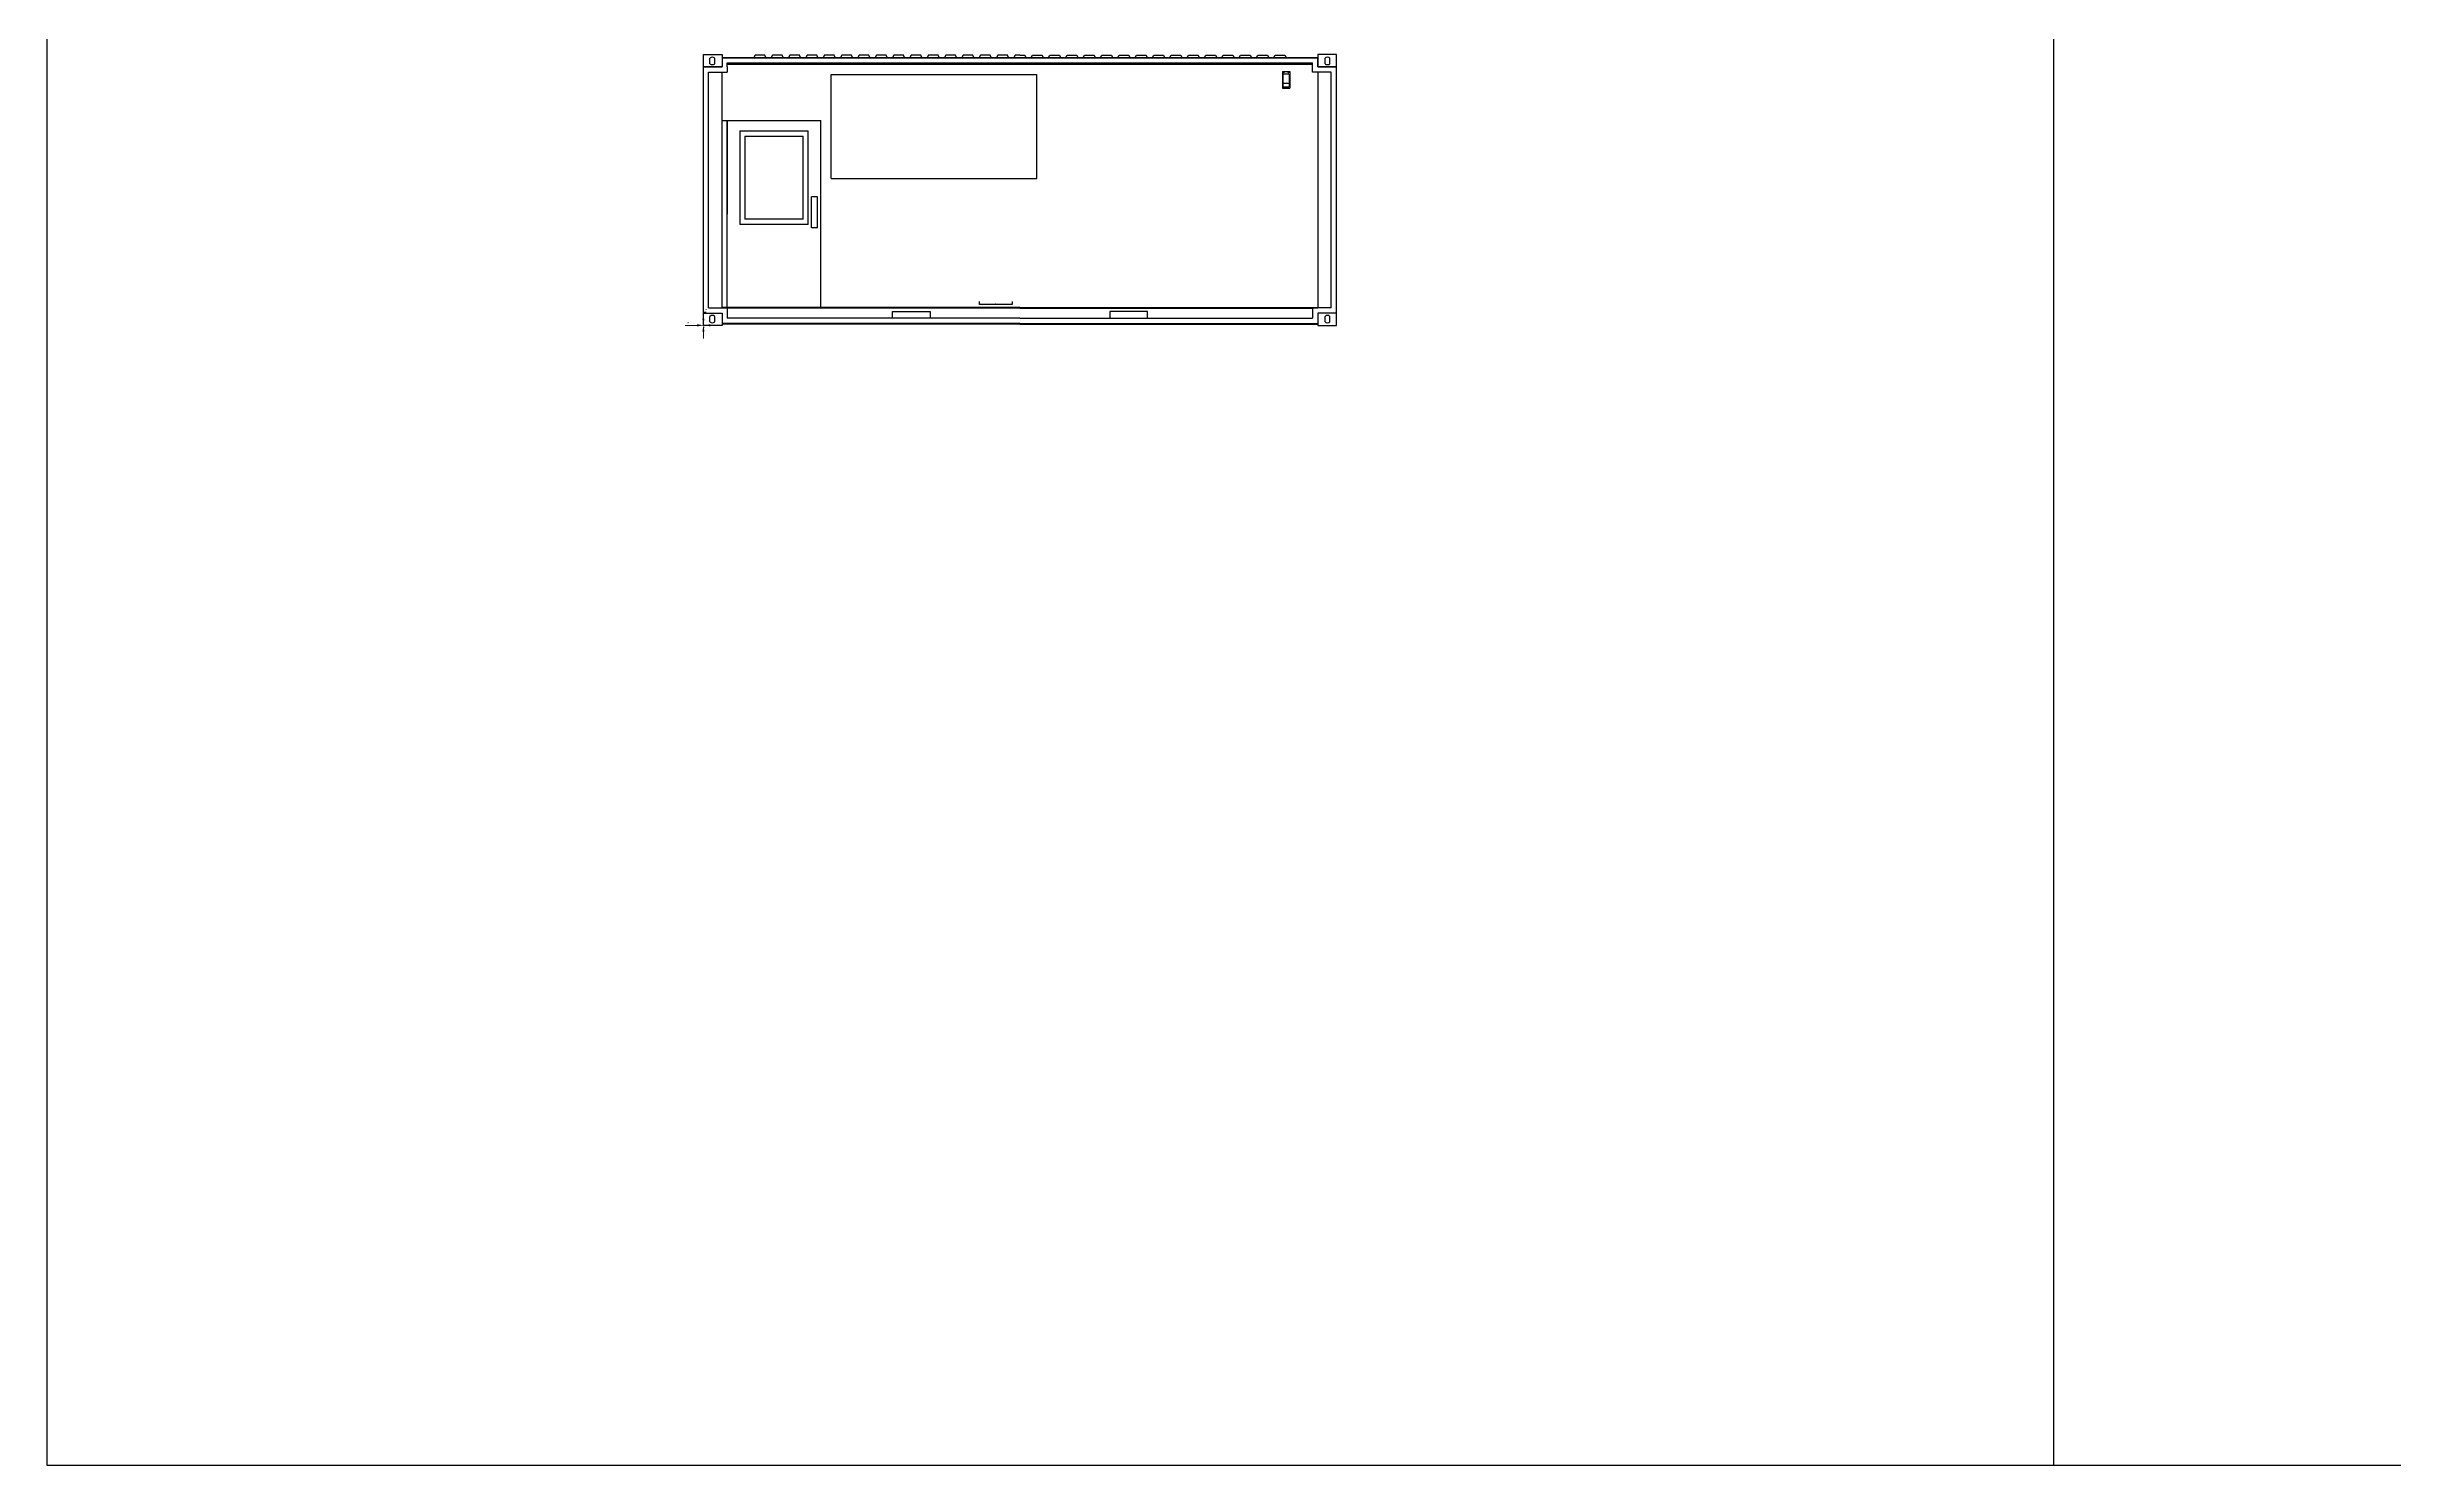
# Model space of a CAD drawing. Header units: millimetres. Extents: x -114891 to -23200, y -66971 to -39451.
# Drawn here: x -97970 to -75396, y -66971 to -53331 of the extents above; entities that cross this region are included whole.
import ezdxf

# ---------------------------------------------------------------- set-up
doc = ezdxf.new("R2010")
doc.units = ezdxf.units.MM
doc.header["$LTSCALE"] = 0.05
doc.header["$PDMODE"] = 3
doc.layers.add('Yellow', color=40, linetype='Continuous')
doc.styles.add('Dim', font='simplex.shx', dxfattribs={"height": 2.5})
doc.styles.get("Standard").update_dxf_attribs({"font": 'simplex8.shx'})
doc.dimstyles.new('ISO-25', dxfattribs={"dimtxt": 2.5, "dimasz": 2.5, "dimexe": 1.25, "dimexo": 0.625, "dimtad": 1, "dimtxsty": 'Standard', "dimcen": 2.5, "dimadec": 0, "dimazin": 0, "dimtfac": 1, "dimtmove": 0, "dimatfit": 3, "dimfxl": 1, "dimarcsym": 0})
doc.dimstyles.new('M1-50', dxfattribs={"dimscale": 25, "dimtxt": 2.5, "dimasz": 2.5, "dimexe": 1, "dimexo": 1, "dimgap": 1, "dimtad": 1, "dimtoh": 1, "dimdec": 0, "dimzin": 0, "dimdsep": 46, "dimtxsty": 'Dim', "dimcen": 1, "dimclrd": 256, "dimclre": 256, "dimazin": 3, "dimtfac": 1, "dimtdec": 0, "dimtmove": 0, "dimatfit": 1, "dimfxl": 1, "dimfrac": 1, "dimtzin": 3, "dimlwd": 18, "dimlwe": 18, "dimarcsym": 0})

# ---------------------------------------------------------------- blocks, each defined once
blk = doc.blocks.new('*D19')
at = {"linetype": 'Continuous', "lineweight": 18, "transparency": 16777216}
for p, q in [((-91654, -55944), (-91654, -55881)), ((-91654, -55881), (-91627, -55881)), ((-91654, -56009), (-91654, -56006)), ((-91654, -56071), (-91654, -56134)), ((-91610, -56006), (-91629, -56006)), ((-91611, -56009), (-91629, -56009))]:
    blk.add_line(p, q, dxfattribs=at)
at = {"linetype": 'Continuous', "transparency": 16777216}
for points in [[(-91664, -55944), (-91643, -55944), (-91654, -56006)], [(-91664, -56071), (-91643, -56071), (-91654, -56009)]]:
    blk.add_solid(points, dxfattribs=at)
at = {"layer": 'DEFPOINTS', "color": 0, "linetype": 'Continuous', "transparency": 16777216}
for p in [(-91655, -56009), (-91654, -56006), (-91654, -56006)]:
    blk.add_point(p, dxfattribs=at)
at = {"color": 0, "linetype": 'Continuous', "lineweight": 0, "transparency": 16777216, "insert": (-91628, -55855), "char_height": 2.5, "attachment_point": 5, "style": 'Dim'}
blk.add_mtext('3', dxfattribs=at)
blk = doc.blocks.new('*D20')
at = {"linetype": 'Continuous', "lineweight": 18, "transparency": 16777216}
for p, q in [((-91714, -56009), (-91828, -56009)), ((-91649, -56009), (-91651, -56009)), ((-91651, -56022), (-91651, -56034)), ((-91649, -56022), (-91649, -56034)), ((-91587, -56009), (-91524, -56009))]:
    blk.add_line(p, q, dxfattribs=at)
at = {"linetype": 'Continuous', "transparency": 16777216}
for points in [[(-91714, -55998), (-91714, -56019), (-91651, -56009)], [(-91587, -55998), (-91587, -56019), (-91649, -56009)]]:
    blk.add_solid(points, dxfattribs=at)
at = {"layer": 'DEFPOINTS', "color": 0, "linetype": 'Continuous', "transparency": 16777216}
for p in [(-91651, -56009), (-91651, -56009), (-91649, -56009)]:
    blk.add_point(p, dxfattribs=at)
at = {"color": 0, "linetype": 'Continuous', "lineweight": 0, "transparency": 16777216, "insert": (-91802, -55983), "char_height": 2.5, "attachment_point": 5, "style": 'Dim'}
blk.add_mtext('2', dxfattribs=at)
blk = doc.blocks.new('*D21')
at = {"color": 0, "lineweight": -2, "transparency": 16777216}
for p, q in [((-88999, -55779), (-88999, -55807)), ((-88996, -55806), (-88685, -55806)), ((-88682, -55779), (-88682, -55807))]:
    blk.add_line(p, q, dxfattribs=at)
at = {"color": 0, "transparency": 16777216}
for points in [[(-88996, -55805), (-88996, -55806), (-88999, -55806)], [(-88685, -55805), (-88685, -55806), (-88682, -55806)]]:
    blk.add_solid(points, dxfattribs=at)
at = {"layer": 'DEFPOINTS', "color": 0, "transparency": 16777216}
for p in [(-88999, -55779), (-88682, -55779), (-88682, -55806)]:
    blk.add_point(p, dxfattribs=at)
at = {"color": 0, "transparency": 16777216, "insert": (-88841, -55804), "char_height": 2.5, "attachment_point": 5}
blk.add_mtext('316,4', dxfattribs=at)

msp = doc.modelspace()

# ---------------------------------------------------------------- linework, layer by layer
for p, q in [((-91591.407, -53491.848), (-91591.407, -53439.325)), ((-91544.314, -53491.848), (-91544.314, -53439.325)), ((-85742.262, -53435.218), (-91474.369, -53435.218)), ((-91474.369, -53435.218), (-85742.262, -53435.218)), ((-91424.369, -53485.218), (-85792.262, -53485.218)), ((-91424.369, -53522.677), (-91424.369, -53485.218)), ((-85792.262, -53495.534), (-91424.369, -53495.534)), ((-91424.369, -53495.534), (-85792.262, -53495.534)), ((-85792.262, -53572.677), (-85792.262, -53485.218)), ((-85742.262, -53522.677), (-85742.262, -53435.218)), ((-85672.317, -53491.848), (-85672.317, -53439.325)), ((-85625.225, -53491.848), (-85625.225, -53439.325)), ((-91653.309, -56008.735), (-91653.309, -53504.582)), ((-91653.309, -53522.677), (-91474.369, -53522.677)), ((-91603.309, -55840.112), (-91603.309, -53572.677)), ((-91603.309, -53572.677), (-91474.369, -53572.677)), ((-91474.369, -55840.112), (-91474.369, -53572.677)), ((-91474.369, -53572.677), (-91424.369, -53572.677)), ((-91424.369, -53522.677), (-91424.369, -53572.677)), ((-90424.369, -54595.534), (-90424.369, -53595.534)), ((-90424.369, -53595.534), (-88444.369, -53595.534)), ((-88444.369, -54595.534), (-88444.369, -53595.534)), ((-86081.042, -53567.914), (-86012.683, -53567.914)), ((-86081.042, -53567.914), (-86081.042, -53728.759)), ((-86074.839, -53679.776), (-86018.885, -53679.776)), ((-86012.683, -53567.914), (-86012.683, -53728.759)), ((-85613.322, -53572.677), (-85792.262, -53572.677)), ((-85563.322, -53522.677), (-85742.262, -53522.677)), ((-85742.262, -53572.677), (-85742.262, -55840.112)), ((-85613.322, -55840.112), (-85613.322, -53572.677)), ((-85563.322, -56008.735), (-85563.322, -53504.582)), ((-86081.042, -53728.759), (-86012.683, -53728.759)), ((-91474.369, -54038.34), (-90524.369, -54038.34)), ((-91424.369, -55838.34), (-91424.369, -54038.34)), ((-91424.369, -54038.34), (-91424.369, -54938.34)), ((-91304.369, -54138.34), (-90644.369, -54138.34)), ((-91304.369, -54138.34), (-91304.369, -55038.34)), ((-90644.369, -55038.34), (-90644.369, -54138.34)), ((-90524.369, -55838.34), (-90524.369, -54038.34)), ((-91254.369, -54188.34), (-90694.369, -54188.34)), ((-91254.369, -54188.34), (-91254.369, -54988.34)), ((-90694.369, -54988.34), (-90694.369, -54188.34)), ((-90424.369, -54595.534), (-88444.369, -54595.534)), ((-90554.369, -54771.54), (-90614.369, -54771.54)), ((-90614.369, -55071.54), (-90614.369, -54771.54)), ((-90554.369, -55071.54), (-90554.369, -54771.54)), ((-90644.369, -55038.34), (-91304.369, -55038.34)), ((-90694.369, -54988.34), (-91254.369, -54988.34)), ((-90554.369, -55071.54), (-90614.369, -55071.54)), ((-91591.407, -55974.679), (-91591.407, -55922.156)), ((-91544.314, -55974.679), (-91544.314, -55922.156)), ((-88608.316, -55838.34), (-91474.369, -55838.34)), ((-91474.369, -55840.112), (-91474.369, -55838.34)), ((-88608.316, -55844.371), (-91424.369, -55844.371)), ((-88608.316, -55941.142), (-91424.369, -55941.142)), ((-88608.316, -55838.34), (-85742.262, -55838.34)), ((-88608.316, -55844.371), (-85792.262, -55844.371)), ((-88608.316, -55941.142), (-85792.262, -55941.142)), ((-85792.262, -55840.112), (-85792.262, -55941.142)), ((-85792.262, -55840.112), (-85742.262, -55840.112)), ((-85742.262, -55788.34), (-85742.262, -55838.34)), ((-85742.262, -55840.112), (-85742.262, -55838.34)), ((-85613.322, -55840.112), (-85742.262, -55840.112)), ((-85563.322, -55890.112), (-85742.262, -55890.112)), ((-85742.262, -55890.112), (-85742.262, -55941.142)), ((-85672.317, -55974.679), (-85672.317, -55922.156)), ((-85625.225, -55974.679), (-85625.225, -55922.156)), ((-91424.369, -55991.142), (-91474.369, -55991.142)), ((-88608.316, -55997.174), (-91474.369, -55997.174)), ((-88608.316, -55991.142), (-91424.369, -55991.142)), ((-90530.178, -55991.142), (-90530.178, -55997.174)), ((-90130.178, -55991.142), (-90130.178, -55997.174)), ((-89506.242, -55991.142), (-89506.242, -55997.174)), ((-89206.242, -55991.142), (-89206.242, -55997.174)), ((-88756.242, -55991.142), (-88756.242, -55997.174)), ((-88608.316, -55991.142), (-85742.262, -55991.142)), ((-88608.316, -55997.174), (-85742.262, -55997.174)), ((-88456.242, -55991.142), (-88456.242, -55997.174)), ((-88006.242, -55991.142), (-88006.242, -55997.174)), ((-87706.242, -55991.142), (-87706.242, -55997.174))]:
    msp.add_line(p, q)
at = {"flags": 128}
for points in [[(-91474.369, -53522.677), (-91653.309, -53522.677), (-91653.309, -53404.054), (-91474.369, -53404.054)], [(-85742.262, -53522.677), (-85563.322, -53522.677), (-85563.322, -53404.054), (-85742.262, -53404.054)], [(-91474.369, -56008.735), (-91653.309, -56008.735), (-91653.309, -55890.112), (-91474.369, -55890.112)], [(-85742.262, -56008.735), (-85563.322, -56008.735), (-85563.322, -55890.112), (-85742.262, -55890.112)]]:
    msp.add_lwpolyline(points, close=True, dxfattribs=at)
for points in [[(-91027.007, -53435.218), (-91048.655, -53435.218, -0.279958999), (-91052.224, -53433.049), (-91063.544, -53411.248, 0.279958999), (-91067.113, -53409.08), (-91153.707, -53409.08, 0.279958999), (-91157.276, -53411.248), (-91168.596, -53433.049, -0.279958999), (-91172.164, -53435.218), (-91193.813, -53435.218)], [(-90860.2, -53435.218), (-90881.849, -53435.218, -0.279958999), (-90885.418, -53433.049), (-90896.738, -53411.248, 0.279958999), (-90900.306, -53409.08), (-90986.901, -53409.08, 0.279958999), (-90990.47, -53411.248), (-91001.789, -53433.049, -0.279958999), (-91005.358, -53435.218), (-91027.007, -53435.218)], [(-90693.394, -53435.218), (-90715.043, -53435.218, -0.279958999), (-90718.612, -53433.049), (-90729.931, -53411.248, 0.279958999), (-90733.5, -53409.08), (-90820.095, -53409.08, 0.279958999), (-90823.663, -53411.248), (-90834.983, -53433.049, -0.279958999), (-90838.552, -53435.218), (-90860.2, -53435.218)], [(-90526.588, -53435.218), (-90548.237, -53435.218, -0.279958999), (-90551.805, -53433.049), (-90563.125, -53411.248, 0.279958999), (-90566.694, -53409.08), (-90653.288, -53409.08, 0.279958999), (-90656.857, -53411.248), (-90668.177, -53433.049, -0.279958999), (-90671.746, -53435.218), (-90693.394, -53435.218)], [(-90359.782, -53435.218), (-90381.43, -53435.218, -0.279958999), (-90384.999, -53433.049), (-90396.319, -53411.248, 0.279958999), (-90399.888, -53409.08), (-90486.482, -53409.08, 0.279958999), (-90490.051, -53411.248), (-90501.371, -53433.049, -0.279958999), (-90504.939, -53435.218), (-90526.588, -53435.218)], [(-90192.975, -53435.218), (-90214.624, -53435.218, -0.279958999), (-90218.193, -53433.049), (-90229.513, -53411.248, 0.279958999), (-90233.081, -53409.08), (-90319.676, -53409.08, 0.279958999), (-90323.245, -53411.248), (-90334.564, -53433.049, -0.279958999), (-90338.133, -53435.218), (-90359.782, -53435.218)], [(-90026.169, -53435.218), (-90047.818, -53435.218, -0.279958999), (-90051.387, -53433.049), (-90062.706, -53411.248, 0.279958999), (-90066.275, -53409.08), (-90152.87, -53409.08, 0.279958999), (-90156.438, -53411.248), (-90167.758, -53433.049, -0.279958999), (-90171.327, -53435.218), (-90192.975, -53435.218)], [(-89859.363, -53435.218), (-89881.012, -53435.218, -0.279958999), (-89884.58, -53433.049), (-89895.9, -53411.248, 0.279958999), (-89899.469, -53409.08), (-89986.063, -53409.08, 0.279958999), (-89989.632, -53411.248), (-90000.952, -53433.049, -0.279958999), (-90004.521, -53435.218), (-90026.169, -53435.218)], [(-89692.557, -53435.218), (-89714.205, -53435.218, -0.279958999), (-89717.774, -53433.049), (-89729.094, -53411.248, 0.279958999), (-89732.662, -53409.08), (-89819.257, -53409.08, 0.279958999), (-89822.826, -53411.248), (-89834.146, -53433.049, -0.279958999), (-89837.714, -53435.218), (-89859.363, -53435.218)], [(-89525.75, -53435.218), (-89547.399, -53435.218, -0.279958999), (-89550.968, -53433.049), (-89562.287, -53411.248, 0.279958999), (-89565.856, -53409.08), (-89652.451, -53409.08, 0.279958999), (-89656.019, -53411.248), (-89667.339, -53433.049, -0.279958999), (-89670.908, -53435.218), (-89692.557, -53435.218)], [(-89358.944, -53435.218), (-89380.593, -53435.218, -0.279958999), (-89384.161, -53433.049), (-89395.481, -53411.248, 0.279958999), (-89399.05, -53409.08), (-89485.644, -53409.08, 0.279958999), (-89489.213, -53411.248), (-89500.533, -53433.049, -0.279958999), (-89504.102, -53435.218), (-89525.75, -53435.218)], [(-89192.138, -53435.218), (-89213.786, -53435.218, -0.279958999), (-89217.355, -53433.049), (-89228.675, -53411.248, 0.279958999), (-89232.244, -53409.08), (-89318.838, -53409.08, 0.279958999), (-89322.407, -53411.248), (-89333.727, -53433.049, -0.279958999), (-89337.295, -53435.218), (-89358.944, -53435.218)], [(-89025.332, -53435.218), (-89046.98, -53435.218, -0.279958999), (-89050.549, -53433.049), (-89061.869, -53411.248, 0.279958999), (-89065.437, -53409.08), (-89152.032, -53409.08, 0.279958999), (-89155.601, -53411.248), (-89166.92, -53433.049, -0.279958999), (-89170.489, -53435.218), (-89192.138, -53435.218)], [(-88858.525, -53435.218), (-88880.174, -53435.218, -0.279958999), (-88883.743, -53433.049), (-88895.062, -53411.248, 0.279958999), (-88898.631, -53409.08), (-88985.226, -53409.08, 0.279958999), (-88988.794, -53411.248), (-89000.114, -53433.049, -0.279958999), (-89003.683, -53435.218), (-89025.332, -53435.218)], [(-88691.719, -53435.218), (-88713.368, -53435.218, -0.279958999), (-88716.936, -53433.049), (-88728.256, -53411.248, 0.279958999), (-88731.825, -53409.08), (-88818.419, -53409.08, 0.279958999), (-88821.988, -53411.248), (-88833.308, -53433.049, -0.279958999), (-88836.877, -53435.218), (-88858.525, -53435.218)], [(-88608.316, -53409.08), (-88651.613, -53409.08, 0.279958999), (-88655.182, -53411.248), (-88666.502, -53433.049, -0.279958999), (-88670.07, -53435.218), (-88691.719, -53435.218)], [(-88608.316, -53409.08), (-88565.019, -53409.08, -0.279958999), (-88561.45, -53411.248), (-88550.13, -53433.049, 0.279958999), (-88546.561, -53435.218), (-88524.913, -53435.218)], [(-88524.913, -53435.218), (-88503.264, -53435.218, 0.279958999), (-88499.695, -53433.049), (-88488.376, -53411.248, -0.279958999), (-88484.807, -53409.08), (-88398.212, -53409.08, -0.279958999), (-88394.644, -53411.248), (-88383.324, -53433.049, 0.279958999), (-88379.755, -53435.218), (-88358.106, -53435.218)], [(-88358.106, -53435.218), (-88336.458, -53435.218, 0.279958999), (-88332.889, -53433.049), (-88321.569, -53411.248, -0.279958999), (-88318.001, -53409.08), (-88231.406, -53409.08, -0.279958999), (-88227.837, -53411.248), (-88216.518, -53433.049, 0.279958999), (-88212.949, -53435.218), (-88191.3, -53435.218)], [(-88191.3, -53435.218), (-88169.652, -53435.218, 0.279958999), (-88166.083, -53433.049), (-88154.763, -53411.248, -0.279958999), (-88151.194, -53409.08), (-88064.6, -53409.08, -0.279958999), (-88061.031, -53411.248), (-88049.711, -53433.049, 0.279958999), (-88046.143, -53435.218), (-88024.494, -53435.218)], [(-88024.494, -53435.218), (-88002.845, -53435.218, 0.279958999), (-87999.277, -53433.049), (-87987.957, -53411.248, -0.279958999), (-87984.388, -53409.08), (-87897.794, -53409.08, -0.279958999), (-87894.225, -53411.248), (-87882.905, -53433.049, 0.279958999), (-87879.336, -53435.218), (-87857.688, -53435.218)], [(-87857.688, -53435.218), (-87836.039, -53435.218, 0.279958999), (-87832.47, -53433.049), (-87821.151, -53411.248, -0.279958999), (-87817.582, -53409.08), (-87730.987, -53409.08, -0.279958999), (-87727.419, -53411.248), (-87716.099, -53433.049, 0.279958999), (-87712.53, -53435.218), (-87690.881, -53435.218)], [(-87690.881, -53435.218), (-87669.233, -53435.218, 0.279958999), (-87665.664, -53433.049), (-87654.344, -53411.248, -0.279958999), (-87650.776, -53409.08), (-87564.181, -53409.08, -0.279958999), (-87560.612, -53411.248), (-87549.293, -53433.049, 0.279958999), (-87545.724, -53435.218), (-87524.075, -53435.218)], [(-87524.075, -53435.218), (-87502.427, -53435.218, 0.279958999), (-87498.858, -53433.049), (-87487.538, -53411.248, -0.279958999), (-87483.969, -53409.08), (-87397.375, -53409.08, -0.279958999), (-87393.806, -53411.248), (-87382.486, -53433.049, 0.279958999), (-87378.918, -53435.218), (-87357.269, -53435.218)], [(-87357.269, -53435.218), (-87335.62, -53435.218, 0.279958999), (-87332.052, -53433.049), (-87320.732, -53411.248, -0.279958999), (-87317.163, -53409.08), (-87230.568, -53409.08, -0.279958999), (-87227, -53411.248), (-87215.68, -53433.049, 0.279958999), (-87212.111, -53435.218), (-87190.463, -53435.218)], [(-87190.463, -53435.218), (-87168.814, -53435.218, 0.279958999), (-87165.245, -53433.049), (-87153.925, -53411.248, -0.279958999), (-87150.357, -53409.08), (-87063.762, -53409.08, -0.279958999), (-87060.193, -53411.248), (-87048.874, -53433.049, 0.279958999), (-87045.305, -53435.218), (-87023.656, -53435.218)], [(-87023.656, -53435.218), (-87002.008, -53435.218, 0.279958999), (-86998.439, -53433.049), (-86987.119, -53411.248, -0.279958999), (-86983.55, -53409.08), (-86896.956, -53409.08, -0.279958999), (-86893.387, -53411.248), (-86882.067, -53433.049, 0.279958999), (-86878.499, -53435.218), (-86856.85, -53435.218)], [(-86856.85, -53435.218), (-86835.201, -53435.218, 0.279958999), (-86831.633, -53433.049), (-86820.313, -53411.248, -0.279958999), (-86816.744, -53409.08), (-86730.15, -53409.08, -0.279958999), (-86726.581, -53411.248), (-86715.261, -53433.049, 0.279958999), (-86711.692, -53435.218), (-86690.044, -53435.218)], [(-86690.044, -53435.218), (-86668.395, -53435.218, 0.279958999), (-86664.826, -53433.049), (-86653.507, -53411.248, -0.279958999), (-86649.938, -53409.08), (-86563.343, -53409.08, -0.279958999), (-86559.775, -53411.248), (-86548.455, -53433.049, 0.279958999), (-86544.886, -53435.218), (-86523.238, -53435.218)], [(-86523.238, -53435.218), (-86501.589, -53435.218, 0.279958999), (-86498.02, -53433.049), (-86486.7, -53411.248, -0.279958999), (-86483.132, -53409.08), (-86396.537, -53409.08, -0.279958999), (-86392.968, -53411.248), (-86381.649, -53433.049, 0.279958999), (-86378.08, -53435.218), (-86356.431, -53435.218)], [(-86356.431, -53435.218), (-86334.783, -53435.218, 0.279958999), (-86331.214, -53433.049), (-86319.894, -53411.248, -0.279958999), (-86316.325, -53409.08), (-86229.731, -53409.08, -0.279958999), (-86226.162, -53411.248), (-86214.842, -53433.049, 0.279958999), (-86211.274, -53435.218), (-86189.625, -53435.218)], [(-86189.625, -53435.218), (-86167.976, -53435.218, 0.279958999), (-86164.408, -53433.049), (-86153.088, -53411.248, -0.279958999), (-86149.519, -53409.08), (-86062.925, -53409.08, -0.279958999), (-86059.356, -53411.248), (-86048.036, -53433.049, 0.279958999), (-86044.467, -53435.218), (-86022.819, -53435.218)]]:
    msp.add_lwpolyline(points, format="xyb", dxfattribs=at)
msp.add_lwpolyline([(-86068.807, -53588.663), (-86024.917, -53588.663, -0.414213562), (-86018.885, -53594.695), (-86018.885, -53710.28, -0.414213562), (-86024.917, -53716.312), (-86068.807, -53716.312, -0.414213562), (-86074.839, -53710.28), (-86074.839, -53594.695, -0.414213562)], format="xyb", close=True, dxfattribs=at)
for points in [[(-91603.309, -55840.112), (-91424.369, -55840.112), (-91424.369, -55941.142)], [(-89834.758, -55941.142), (-89834.758, -55874.53), (-89472.857, -55874.53), (-89472.857, -55941.142)], [(-87381.874, -55941.142), (-87381.874, -55874.53), (-87743.775, -55874.53), (-87743.775, -55941.142)]]:
    msp.add_lwpolyline(points, dxfattribs=at)
for centre in [(-86069.741, -53575.838), (-86046.862, -53722.445), (-86023.983, -53575.838)]:
    msp.add_circle(centre, 3.157)
for centre, start, end in [((-91567.861, -53465.587), 48.1204528, 131.8795472), ((-91567.861, -53465.587), 228.1204528, 311.8795472), ((-85648.771, -53465.587), 48.1204528, 131.8795472), ((-85648.771, -53465.587), 228.1204528, 311.8795472), ((-91567.861, -55948.418), 48.1204528, 131.8795472), ((-91567.861, -55948.418), 228.1204528, 311.8795472), ((-85648.771, -55948.418), 48.1204528, 131.8795472), ((-85648.771, -55948.418), 228.1204528, 311.8795472)]:
    msp.add_arc(centre, 35.272, start, end)
at = {"layer": 'Yellow'}
for p, q in [((-97970.185, -39451.308), (-97970.185, -66971.254)), ((-78660.147, -66971.254), (-78660.147, -39451.308)), ((-97970.185, -66971.254), (-97970.185, -66971.254)), ((-97970.185, -66971.254), (-78660.147, -66971.254)), ((-97261.684, -66971.254), (-23199.818, -66971.254))]:
    msp.add_line(p, q, dxfattribs=at)

# ---------------------------------------------------------------- dimensions: what is measured, and where the dimension line sits
at = {"linetype": 'Continuous', "lineweight": 0}
for base, p1, p2, angle, override, picture, middle in [((-91651.32, -56008.895), (-91649.24, -56008.561), (-91651.32, -56008.564), 180, {"dimexo": 0.521028, "dimrnd": 0.1, "dimcen": 0}, '*D20', (-91802.154, -55982.645)), ((-91653.809, -56006.144), (-91655.253, -56008.735), (-91654.079, -56006.144), 90, {"dimexo": 1.754611, "dimrnd": 0.1, "dimcen": 0}, '*D19', (-91627.976, -55854.894))]:
    dim = msp.add_linear_dim(base=base, p1=p1, p2=p2, angle=angle, dimstyle='M1-50', override=override, dxfattribs=at)
    dim.commit()
    dim.dimension.update_dxf_attribs({"geometry": picture, "text_midpoint": middle})
dim = msp.add_linear_dim(base=(-88682.31, -55805.679), p1=(-88998.708, -55778.722), p2=(-88682.31, -55778.722), dimstyle='ISO-25')
dim.commit()
dim.dimension.update_dxf_attribs({"geometry": '*D21', "text_midpoint": (-88840.509, -55803.566)})

doc.saveas('drawing.dxf')
